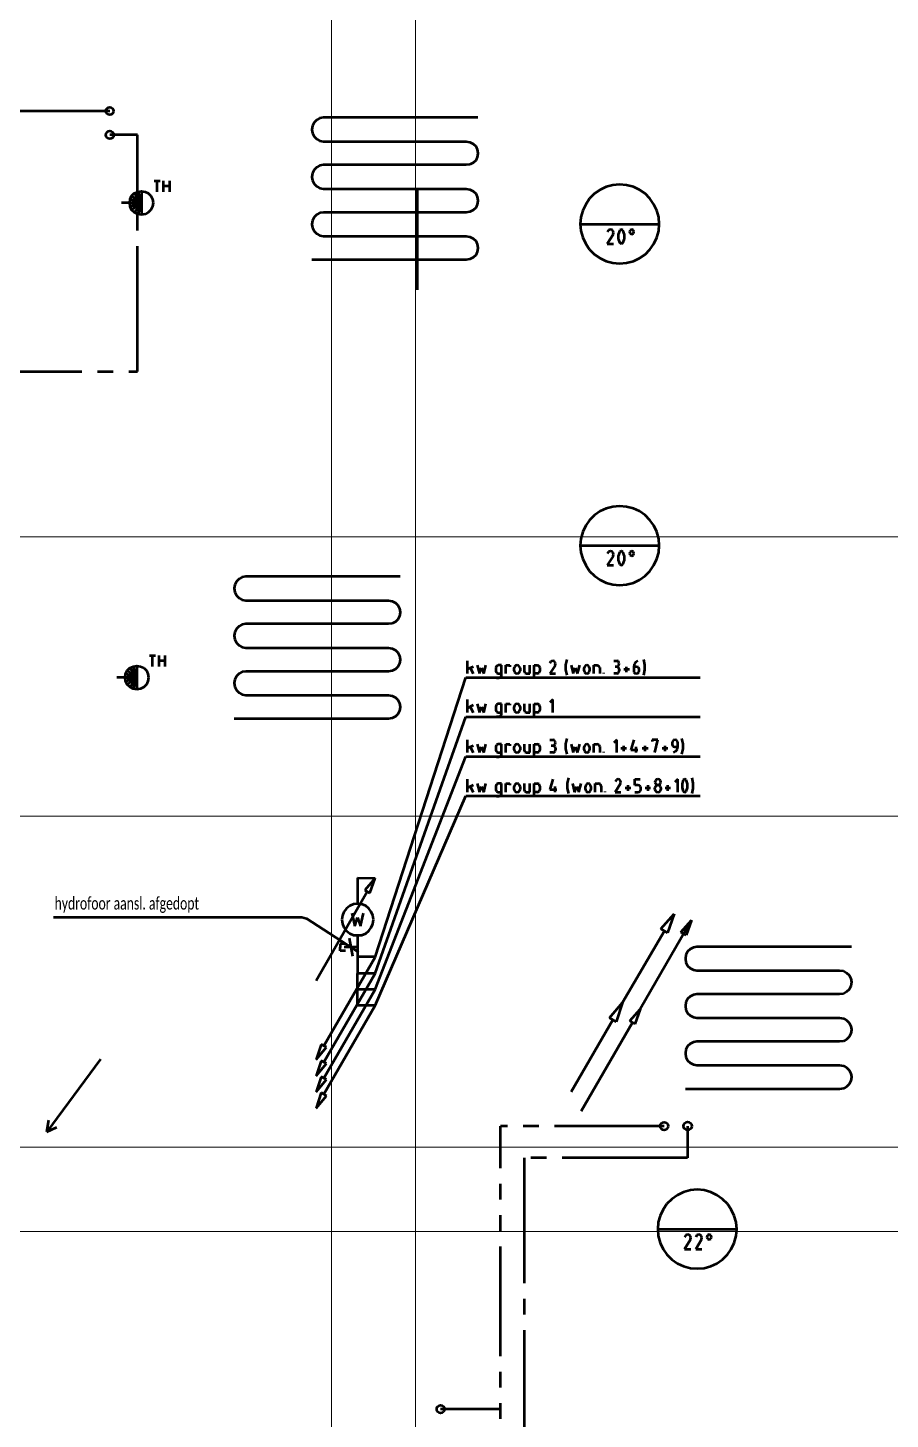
# Model space of a CAD drawing. Header units: metres. Extents: x -4.5 to 35.1, y -3.6 to 25.4.
# Drawn here: x 11.13 to 16.63, y 11.65 to 20.53 of the extents above; entities that cross this region are included whole.
import ezdxf

# ---------------------------------------------------------------- set-up
doc = ezdxf.new("R2010")
doc.units = ezdxf.units.M
doc.linetypes.add('GETRENNT2_S6', pattern=[1.2, 0.7, -0.1, 0.1, -0.1, 0.1, -0.1])
doc.linetypes.add('STRICHPUNKT2_S5', pattern=[1.1, 0.8, -0.1, 0.1, -0.1])
for name, color, linetype, lineweight in [('Algemeen', 7, 'Continuous', 25), ('New_A Stramien', 7, 'Continuous', 13), ('Standard', 7, 'Continuous', 25)]:
    doc.layers.add(name, color=color, linetype=linetype, lineweight=lineweight)
doc.styles.add('Calibri', font='Calibri')

msp = doc.modelspace()

# ---------------------------------------------------------------- linework, layer by layer
at = {"layer": 'New_A Stramien', "color": 252, "linetype": 'Continuous', "lineweight": 13}
for p, q in [((13.6, -1.8), (13.6, 23.46)), ((13.6, -1.8), (13.6, 23.46)), ((-2.89, 15.5), (25.9, 15.5)), ((-2.89, 15.5), (25.9, 15.5)), ((-2.8287, 12.85), (25.9613, 12.85)), ((-2.8287, 12.85), (25.9613, 12.85))]:
    msp.add_line(p, q, dxfattribs=at)
at = {"layer": 'Standard', "color": 252, "linetype": 'Continuous', "lineweight": 13}
for p, q in [((13.0633, -3.2638), (13.0633, 25.0491)), ((13.0633, -3.2638), (13.0633, 25.0491)), ((-4.1221, 17.284), (26.8317, 17.284)), ((-4.1221, 17.284), (26.8317, 17.284)), ((-4.1221, 17.284), (26.8317, 17.284)), ((-4.1221, 13.3895), (26.8317, 13.3895)), ((-4.1221, 13.3895), (26.8317, 13.3895))]:
    msp.add_line(p, q, dxfattribs=at)
at = {"layer": 'Standard', "color": 1, "linetype": 'GETRENNT2_S6', "lineweight": 50}
for p, q in [((11.6484, 20.0013), (10.3671, 20.0013)), ((15.187, 13.523), (14.1423, 13.523)), ((14.1423, 8.4547), (14.1423, 13.523)), ((14.1423, 11.7166), (13.76, 11.7166))]:
    msp.add_line(p, q, dxfattribs=at)
at = {"layer": 'Standard', "color": 52, "linetype": 'Continuous', "lineweight": 50}
for p, q in [((12.9423, 19.9076), (12.9381, 19.8846)), ((12.9527, 19.9284), (12.9423, 19.9076)), ((12.9693, 19.9451), (12.9527, 19.9284)), ((12.9902, 19.9555), (12.9693, 19.9451)), ((13.0131, 19.9596), (12.9902, 19.9555)), ((13.9986, 19.9596), (13.0131, 19.9596)), ((12.9381, 19.8846), (12.9381, 19.8825)), ((12.9381, 19.8825), (12.9423, 19.8596)), ((12.9423, 19.8596), (12.9527, 19.8388)), ((12.9527, 19.8388), (12.9693, 19.8221)), ((12.9693, 19.8221), (12.9902, 19.8117)), ((12.9902, 19.8117), (13.0131, 19.8075)), ((13.0131, 19.8075), (13.9236, 19.8075)), ((13.9236, 19.8075), (13.9465, 19.8034)), ((13.9465, 19.8034), (13.9673, 19.7929)), ((13.9673, 19.7929), (13.984, 19.7763)), ((13.984, 19.7763), (13.9944, 19.7554)), ((13.9944, 19.7554), (13.9986, 19.7325)), ((13.9986, 19.7304), (13.9944, 19.7075)), ((13.9986, 19.7325), (13.9986, 19.7304)), ((12.9527, 19.6263), (12.9423, 19.6055)), ((12.9693, 19.643), (12.9527, 19.6263)), ((12.9902, 19.6534), (12.9693, 19.643)), ((13.0131, 19.6575), (12.9902, 19.6534)), ((13.9236, 19.6575), (13.0131, 19.6575)), ((13.9465, 19.6596), (13.9236, 19.6575)), ((13.9673, 19.67), (13.9465, 19.6596)), ((13.984, 19.6867), (13.9673, 19.67)), ((13.9944, 19.7075), (13.984, 19.6867)), ((11.9318, 19.5554), (11.9693, 19.5554)), ((11.9505, 19.4867), (11.9505, 19.5554)), ((11.9922, 19.4867), (11.9922, 19.5554)), ((12.0297, 19.5554), (12.0297, 19.4867)), ((12.9423, 19.6055), (12.9381, 19.5825)), ((12.9381, 19.5825), (12.9381, 19.5805)), ((12.9381, 19.5805), (12.9423, 19.5575)), ((12.9423, 19.5575), (12.9527, 19.5367)), ((12.9527, 19.5367), (12.9693, 19.52)), ((11.7776, 19.4388), (11.788, 19.4596)), ((11.788, 19.4596), (11.8047, 19.4763)), ((11.8047, 19.4763), (11.8276, 19.4867)), ((11.8276, 19.4867), (11.8505, 19.4908)), ((11.8505, 19.4908), (11.8734, 19.4867)), ((11.8734, 19.4867), (11.8943, 19.4763)), ((11.8943, 19.4763), (11.9109, 19.4596)), ((11.9109, 19.4596), (11.9214, 19.4388)), ((11.9922, 19.5242), (12.0297, 19.5242)), ((12.9693, 19.52), (12.9902, 19.5096)), ((12.9902, 19.5096), (13.0131, 19.5054)), ((13.0131, 19.5054), (13.9236, 19.5054)), ((13.6131, 18.8595), (13.6131, 19.5013)), ((13.9236, 19.5054), (13.9465, 19.5013)), ((13.9465, 19.5013), (13.9673, 19.4908)), ((13.9673, 19.4908), (13.984, 19.4742)), ((13.984, 19.4742), (13.9944, 19.4533)), ((13.9944, 19.4533), (13.9986, 19.4304)), ((14.7424, 19.4742), (14.7111, 19.4429)), ((14.7778, 19.4992), (14.7424, 19.4742)), ((14.8174, 19.5179), (14.7778, 19.4992)), ((14.859, 19.5284), (14.8174, 19.5179)), ((14.9028, 19.5325), (14.859, 19.5284)), ((14.9466, 19.5284), (14.9028, 19.5325)), ((14.9903, 19.5179), (14.9466, 19.5284)), ((15.0299, 19.4992), (14.9903, 19.5179)), ((15.0653, 19.4742), (15.0299, 19.4992)), ((15.0966, 19.4429), (15.0653, 19.4742)), ((11.7755, 19.4158), (11.7234, 19.4158)), ((11.7755, 19.4158), (11.7776, 19.4388)), ((11.7776, 19.3929), (11.7755, 19.4158)), ((11.788, 19.37), (11.7776, 19.3929)), ((11.8068, 19.3533), (11.788, 19.37)), ((11.9109, 19.37), (11.8943, 19.3533)), ((11.9214, 19.3929), (11.9109, 19.37)), ((11.9214, 19.4388), (11.9255, 19.4158)), ((11.9255, 19.4158), (11.9214, 19.3929)), ((13.9673, 19.3679), (13.9465, 19.3575)), ((13.984, 19.3846), (13.9673, 19.3679)), ((13.9944, 19.4054), (13.984, 19.3846)), ((13.9986, 19.4283), (13.9944, 19.4054)), ((13.9986, 19.4304), (13.9986, 19.4283)), ((14.6674, 19.3658), (14.6549, 19.3242)), ((14.6861, 19.4054), (14.6674, 19.3658)), ((14.7111, 19.4429), (14.6861, 19.4054)), ((15.1216, 19.4054), (15.0966, 19.4429)), ((15.1403, 19.3658), (15.1216, 19.4054)), ((15.1528, 19.3242), (15.1403, 19.3658)), ((11.8276, 19.3429), (11.8068, 19.3533)), ((11.8505, 19.3388), (11.8276, 19.3429)), ((11.8734, 19.3429), (11.8505, 19.3388)), ((11.8943, 19.3533), (11.8734, 19.3429)), ((12.9423, 19.3033), (12.9381, 19.2804)), ((12.9381, 19.2804), (12.9381, 19.2783)), ((12.9381, 19.2783), (12.9423, 19.2554)), ((12.9527, 19.3242), (12.9423, 19.3033)), ((12.9693, 19.3408), (12.9527, 19.3242)), ((12.9902, 19.3513), (12.9693, 19.3408)), ((13.0131, 19.3533), (12.9902, 19.3513)), ((13.9236, 19.3533), (13.0131, 19.3533)), ((13.9465, 19.3575), (13.9236, 19.3533)), ((14.6549, 19.3242), (14.6507, 19.2804)), ((14.6507, 19.2804), (15.1549, 19.2804)), ((14.6507, 19.2804), (14.6549, 19.2367)), ((15.1549, 19.2804), (15.1528, 19.3242)), ((15.1528, 19.2367), (15.1549, 19.2804)), ((12.9423, 19.2554), (12.9527, 19.2346)), ((12.9527, 19.2346), (12.9693, 19.2179)), ((12.9693, 19.2179), (12.9902, 19.2075)), ((12.9902, 19.2075), (13.0131, 19.2033)), ((13.0131, 19.2033), (13.9236, 19.2033)), ((13.9236, 19.2033), (13.9465, 19.1992)), ((13.9465, 19.1992), (13.9673, 19.1887)), ((13.9673, 19.1887), (13.984, 19.1721)), ((14.6549, 19.2367), (14.6674, 19.195)), ((14.6674, 19.195), (14.6861, 19.1533)), ((14.832, 19.2408), (14.8236, 19.2304)), ((14.8611, 19.2138), (14.8236, 19.1533)), ((14.8445, 19.245), (14.832, 19.2408)), ((14.8549, 19.2429), (14.8445, 19.245)), ((14.8611, 19.2346), (14.8549, 19.2429)), ((14.8632, 19.2242), (14.8611, 19.2346)), ((14.8611, 19.2138), (14.8632, 19.2242)), ((14.9049, 19.2408), (14.8945, 19.2138)), ((14.8945, 19.2138), (14.8945, 19.1866)), ((14.8945, 19.1866), (14.9049, 19.1596)), ((14.9153, 19.245), (14.9049, 19.2408)), ((14.9236, 19.2408), (14.9153, 19.245)), ((14.934, 19.2138), (14.9236, 19.2408)), ((14.9236, 19.1596), (14.934, 19.1866)), ((14.934, 19.1866), (14.934, 19.2138)), ((14.9695, 19.2408), (14.9653, 19.2304)), ((14.9653, 19.2304), (14.9695, 19.22)), ((14.9799, 19.245), (14.9695, 19.2408)), ((14.9695, 19.22), (14.9799, 19.2158)), ((14.9903, 19.2408), (14.9799, 19.245)), ((14.9799, 19.2158), (14.9903, 19.22)), ((14.9945, 19.2304), (14.9903, 19.2408)), ((14.9903, 19.22), (14.9945, 19.2304)), ((15.1216, 19.1533), (15.1403, 19.195)), ((15.1403, 19.195), (15.1528, 19.2367)), ((13.984, 19.1721), (13.9944, 19.1512)), ((13.9944, 19.1033), (13.984, 19.0825)), ((13.9944, 19.1512), (13.9986, 19.1283)), ((13.9986, 19.1262), (13.9944, 19.1033)), ((13.9986, 19.1283), (13.9986, 19.1262)), ((14.6861, 19.1533), (14.7111, 19.1179)), ((14.7111, 19.1179), (14.7424, 19.0866)), ((14.8236, 19.1533), (14.8632, 19.1533)), ((14.9049, 19.1596), (14.9153, 19.1533)), ((14.9153, 19.1533), (14.9236, 19.1596)), ((15.0653, 19.0866), (15.0966, 19.1179)), ((15.0966, 19.1179), (15.1216, 19.1533)), ((13.9236, 19.0512), (12.9381, 19.0512)), ((13.9465, 19.0554), (13.9236, 19.0512)), ((13.9673, 19.0658), (13.9465, 19.0554)), ((13.984, 19.0825), (13.9673, 19.0658)), ((14.7424, 19.0866), (14.7778, 19.0617)), ((14.7778, 19.0617), (14.8174, 19.0429)), ((14.8174, 19.0429), (14.859, 19.0325)), ((14.859, 19.0325), (14.9028, 19.0283)), ((14.9028, 19.0283), (14.9466, 19.0325)), ((14.9466, 19.0325), (14.9903, 19.0429)), ((14.9903, 19.0429), (15.0299, 19.0617)), ((15.0299, 19.0617), (15.0653, 19.0866)), ((14.7424, 17.422), (14.7111, 17.3907)), ((14.7778, 17.447), (14.7424, 17.422)), ((14.8174, 17.4657), (14.7778, 17.447)), ((14.859, 17.4761), (14.8174, 17.4657)), ((14.9028, 17.4803), (14.859, 17.4761)), ((14.9466, 17.4761), (14.9028, 17.4803)), ((14.9903, 17.4657), (14.9466, 17.4761)), ((15.0299, 17.447), (14.9903, 17.4657)), ((15.0653, 17.422), (15.0299, 17.447)), ((15.0966, 17.3907), (15.0653, 17.422)), ((14.6861, 17.3553), (14.6674, 17.3157)), ((14.7111, 17.3907), (14.6861, 17.3553)), ((15.1216, 17.3553), (15.0966, 17.3907)), ((15.1403, 17.3157), (15.1216, 17.3553)), ((14.6549, 17.272), (14.6507, 17.2282)), ((14.6507, 17.2282), (15.1549, 17.2282)), ((14.6507, 17.2282), (14.6549, 17.1844)), ((14.6674, 17.3157), (14.6549, 17.272)), ((15.1528, 17.272), (15.1403, 17.3157)), ((15.1549, 17.2282), (15.1528, 17.272)), ((15.1528, 17.1844), (15.1549, 17.2282)), ((14.6549, 17.1844), (14.6674, 17.1428)), ((14.6674, 17.1428), (14.6861, 17.1032)), ((14.832, 17.1886), (14.8236, 17.1782)), ((14.8611, 17.1615), (14.8236, 17.1032)), ((14.8445, 17.1928), (14.832, 17.1886)), ((14.8549, 17.1907), (14.8445, 17.1928)), ((14.8611, 17.1824), (14.8549, 17.1907)), ((14.8632, 17.1719), (14.8611, 17.1824)), ((14.8611, 17.1615), (14.8632, 17.1719)), ((14.9049, 17.1886), (14.8945, 17.1615)), ((14.8945, 17.1615), (14.8945, 17.1344)), ((14.9153, 17.1928), (14.9049, 17.1886)), ((14.9236, 17.1886), (14.9153, 17.1928)), ((14.934, 17.1615), (14.9236, 17.1886)), ((14.934, 17.1344), (14.934, 17.1615)), ((14.9695, 17.1886), (14.9653, 17.1782)), ((14.9653, 17.1782), (14.9695, 17.1678)), ((14.9799, 17.1928), (14.9695, 17.1886)), ((14.9695, 17.1678), (14.9799, 17.1636)), ((14.9903, 17.1886), (14.9799, 17.1928)), ((14.9799, 17.1636), (14.9903, 17.1678)), ((14.9945, 17.1782), (14.9903, 17.1886)), ((14.9903, 17.1678), (14.9945, 17.1782)), ((15.1216, 17.1032), (15.1403, 17.1428)), ((15.1403, 17.1428), (15.1528, 17.1844)), ((14.6861, 17.1032), (14.7111, 17.0657)), ((14.7111, 17.0657), (14.7424, 17.0344)), ((14.8236, 17.1032), (14.8632, 17.1032)), ((14.8945, 17.1344), (14.9049, 17.1073)), ((14.9049, 17.1073), (14.9153, 17.1032)), ((14.9153, 17.1032), (14.9236, 17.1073)), ((14.9236, 17.1073), (14.934, 17.1344)), ((15.0653, 17.0344), (15.0966, 17.0657)), ((15.0966, 17.0657), (15.1216, 17.1032)), ((12.4464, 16.9782), (12.4422, 16.9553)), ((12.4568, 16.999), (12.4464, 16.9782)), ((12.4735, 17.0157), (12.4568, 16.999)), ((12.4943, 17.0261), (12.4735, 17.0157)), ((12.5172, 17.0303), (12.4943, 17.0261)), ((13.5027, 17.0303), (12.5172, 17.0303)), ((14.7424, 17.0344), (14.7778, 17.0094)), ((14.7778, 17.0094), (14.8174, 16.9907)), ((14.8174, 16.9907), (14.859, 16.9803)), ((14.859, 16.9803), (14.9028, 16.9761)), ((14.9028, 16.9761), (14.9466, 16.9803)), ((14.9466, 16.9803), (14.9903, 16.9907)), ((14.9903, 16.9907), (15.0299, 17.0094)), ((15.0299, 17.0094), (15.0653, 17.0344)), ((12.4422, 16.9553), (12.4422, 16.9532)), ((12.4422, 16.9532), (12.4464, 16.9303)), ((12.4464, 16.9303), (12.4568, 16.9094)), ((12.4568, 16.9094), (12.4735, 16.8928)), ((12.4735, 16.8928), (12.4943, 16.8823)), ((12.4943, 16.8823), (12.5172, 16.8782)), ((12.5172, 16.8782), (13.4277, 16.8782)), ((13.4277, 16.8782), (13.4506, 16.874)), ((13.4506, 16.874), (13.4715, 16.8636)), ((13.4715, 16.8636), (13.4881, 16.8469)), ((13.4881, 16.8469), (13.4985, 16.8261)), ((13.4985, 16.8261), (13.5027, 16.8032)), ((13.5027, 16.8011), (13.4985, 16.7782)), ((13.5027, 16.8032), (13.5027, 16.8011)), ((12.4568, 16.6969), (12.4464, 16.6761)), ((12.4735, 16.7136), (12.4568, 16.6969)), ((12.4943, 16.724), (12.4735, 16.7136)), ((12.5172, 16.7282), (12.4943, 16.724)), ((13.4277, 16.7282), (12.5172, 16.7282)), ((13.4506, 16.7302), (13.4277, 16.7282)), ((13.4715, 16.7407), (13.4506, 16.7302)), ((13.4881, 16.7573), (13.4715, 16.7407)), ((13.4985, 16.7782), (13.4881, 16.7573)), ((12.4464, 16.6761), (12.4422, 16.6532)), ((12.4422, 16.6532), (12.4422, 16.6511)), ((12.4422, 16.6511), (12.4464, 16.6282)), ((12.4464, 16.6282), (12.4568, 16.6073)), ((12.4568, 16.6073), (12.4735, 16.5907)), ((11.9026, 16.526), (11.9401, 16.526)), ((11.9214, 16.4573), (11.9214, 16.526)), ((11.963, 16.4573), (11.963, 16.526)), ((12.0005, 16.526), (12.0005, 16.4573)), ((12.4735, 16.5907), (12.4943, 16.5802)), ((12.4943, 16.5802), (12.5172, 16.5761)), ((12.5172, 16.5761), (13.4277, 16.5761)), ((13.4277, 16.5761), (13.4506, 16.5719)), ((13.4506, 16.5719), (13.4715, 16.5615)), ((13.4715, 16.5615), (13.4881, 16.5448)), ((13.4881, 16.5448), (13.4985, 16.524)), ((13.4985, 16.524), (13.5027, 16.5011)), ((11.7484, 16.4094), (11.7588, 16.4302)), ((11.7588, 16.4302), (11.7755, 16.4469)), ((11.7755, 16.4469), (11.7985, 16.4573)), ((11.7985, 16.4573), (11.8214, 16.4615)), ((11.8214, 16.4615), (11.8443, 16.4573)), ((11.8443, 16.4573), (11.8651, 16.4469)), ((11.8651, 16.4469), (11.8818, 16.4302)), ((11.8818, 16.4302), (11.8922, 16.4094)), ((11.963, 16.4948), (12.0005, 16.4948)), ((13.4715, 16.4385), (13.4506, 16.4281)), ((13.4881, 16.4552), (13.4715, 16.4385)), ((13.4985, 16.476), (13.4881, 16.4552)), ((13.5027, 16.499), (13.4985, 16.476)), ((13.5027, 16.5011), (13.5027, 16.499)), ((11.7464, 16.3865), (11.6943, 16.3865)), ((11.7464, 16.3865), (11.7484, 16.4094)), ((11.7484, 16.3636), (11.7464, 16.3865)), ((11.7588, 16.3406), (11.7484, 16.3636)), ((11.7776, 16.324), (11.7588, 16.3406)), ((11.8818, 16.3406), (11.8651, 16.324)), ((11.8922, 16.3636), (11.8818, 16.3406)), ((11.8922, 16.4094), (11.8964, 16.3865)), ((11.8964, 16.3865), (11.8922, 16.3636)), ((12.4464, 16.374), (12.4422, 16.3511)), ((12.4422, 16.3511), (12.4422, 16.349)), ((12.4422, 16.349), (12.4464, 16.3261)), ((12.4568, 16.3948), (12.4464, 16.374)), ((12.4735, 16.4115), (12.4568, 16.3948)), ((12.4943, 16.4219), (12.4735, 16.4115)), ((12.5172, 16.424), (12.4943, 16.4219)), ((13.4277, 16.424), (12.5172, 16.424)), ((13.4506, 16.4281), (13.4277, 16.424)), ((11.7985, 16.3136), (11.7776, 16.324)), ((11.8214, 16.3094), (11.7985, 16.3136)), ((11.8443, 16.3136), (11.8214, 16.3094)), ((11.8651, 16.324), (11.8443, 16.3136)), ((12.4464, 16.3261), (12.4568, 16.3052)), ((12.4568, 16.3052), (12.4735, 16.2886)), ((12.4735, 16.2886), (12.4943, 16.2781)), ((12.4943, 16.2781), (12.5172, 16.274)), ((12.5172, 16.274), (13.4277, 16.274)), ((13.4277, 16.274), (13.4506, 16.2698)), ((13.4506, 16.2698), (13.4715, 16.2594)), ((13.4715, 16.2594), (13.4881, 16.2427)), ((13.4881, 16.2427), (13.4985, 16.2219)), ((13.4985, 16.174), (13.4881, 16.1531)), ((13.4985, 16.2219), (13.5027, 16.199)), ((13.5027, 16.1969), (13.4985, 16.174)), ((13.5027, 16.199), (13.5027, 16.1969)), ((13.4277, 16.1219), (12.4422, 16.1219)), ((13.4506, 16.126), (13.4277, 16.1219)), ((13.4715, 16.1364), (13.4506, 16.126)), ((13.4881, 16.1531), (13.4715, 16.1364)), ((15.3528, 14.653), (15.3362, 14.6364)), ((15.3737, 14.6634), (15.3528, 14.653)), ((15.3966, 14.6676), (15.3737, 14.6634)), ((16.3821, 14.6676), (15.3966, 14.6676)), ((15.3258, 14.6155), (15.3237, 14.5926)), ((15.3237, 14.5926), (15.3237, 14.5905)), ((15.3237, 14.5905), (15.3258, 14.5676)), ((15.3362, 14.6364), (15.3258, 14.6155)), ((15.3258, 14.5676), (15.3362, 14.5468)), ((15.3362, 14.5468), (15.3528, 14.5301)), ((15.3528, 14.5301), (15.3737, 14.5197)), ((15.3737, 14.5197), (15.3966, 14.5155)), ((15.3966, 14.5155), (16.3071, 14.5155)), ((16.3071, 14.5155), (16.3321, 14.5134)), ((16.3321, 14.5134), (16.3508, 14.5009)), ((16.3508, 14.5009), (16.3675, 14.4863)), ((16.3675, 14.4863), (16.3779, 14.4655)), ((16.3675, 14.3947), (16.3508, 14.3801)), ((16.3779, 14.4155), (16.3675, 14.3947)), ((16.3779, 14.4655), (16.3821, 14.4405)), ((16.3821, 14.4405), (16.3779, 14.4155)), ((15.3258, 14.3134), (15.3237, 14.2905)), ((15.3362, 14.3343), (15.3258, 14.3134)), ((15.3528, 14.3509), (15.3362, 14.3343)), ((15.3737, 14.3613), (15.3528, 14.3509)), ((15.3966, 14.3655), (15.3737, 14.3613)), ((16.3071, 14.3655), (15.3966, 14.3655)), ((16.3321, 14.3676), (16.3071, 14.3655)), ((16.3508, 14.3801), (16.3321, 14.3676)), ((15.3237, 14.2905), (15.3237, 14.2884)), ((15.3237, 14.2884), (15.3258, 14.2655)), ((15.3258, 14.2655), (15.3362, 14.2447)), ((15.3362, 14.2447), (15.3528, 14.228)), ((15.3528, 14.228), (15.3737, 14.2176)), ((15.3737, 14.2176), (15.3966, 14.2134)), ((15.3966, 14.2134), (16.3071, 14.2134)), ((16.3071, 14.2134), (16.3321, 14.2092)), ((16.3321, 14.2092), (16.3508, 14.1988)), ((16.3508, 14.1988), (16.3675, 14.1821)), ((16.3675, 14.1821), (16.3779, 14.1613)), ((16.3779, 14.1613), (16.3821, 14.1384)), ((16.3821, 14.1363), (16.3779, 14.1134)), ((16.3821, 14.1384), (16.3821, 14.1363)), ((15.3362, 14.0321), (15.3258, 14.0113)), ((15.3528, 14.0488), (15.3362, 14.0321)), ((15.3737, 14.0592), (15.3528, 14.0488)), ((15.3966, 14.0634), (15.3737, 14.0592)), ((16.3071, 14.0634), (15.3966, 14.0634)), ((16.3321, 14.0655), (16.3071, 14.0634)), ((16.3508, 14.0759), (16.3321, 14.0655)), ((16.3675, 14.0926), (16.3508, 14.0759)), ((16.3779, 14.1134), (16.3675, 14.0926)), ((15.3258, 14.0113), (15.3237, 13.9884)), ((15.3237, 13.9884), (15.3237, 13.9863)), ((15.3237, 13.9863), (15.3258, 13.9634)), ((15.3258, 13.9634), (15.3362, 13.9426)), ((15.3362, 13.9426), (15.3528, 13.9259)), ((15.3528, 13.9259), (15.3737, 13.9155)), ((15.3737, 13.9155), (15.3966, 13.9113)), ((15.3966, 13.9113), (16.3071, 13.9113)), ((16.3071, 13.9113), (16.3321, 13.9072)), ((16.3321, 13.9072), (16.3508, 13.8967)), ((16.3508, 13.8967), (16.3675, 13.88)), ((16.3675, 13.88), (16.3779, 13.8592)), ((16.3779, 13.8592), (16.3821, 13.8363)), ((16.3508, 13.7738), (16.3321, 13.7634)), ((16.3675, 13.7904), (16.3508, 13.7738)), ((16.3779, 13.8113), (16.3675, 13.7904)), ((16.3821, 13.8342), (16.3779, 13.8113)), ((16.3821, 13.8363), (16.3821, 13.8342)), ((16.3071, 13.7592), (15.3237, 13.7592)), ((16.3321, 13.7634), (16.3071, 13.7592)), ((15.2362, 13.0571), (15.2049, 13.0258)), ((15.2716, 13.0821), (15.2362, 13.0571)), ((15.3112, 13.1008), (15.2716, 13.0821)), ((15.3549, 13.1133), (15.3112, 13.1008)), ((15.3987, 13.1175), (15.3549, 13.1133)), ((15.4424, 13.1133), (15.3987, 13.1175)), ((15.4841, 13.1008), (15.4424, 13.1133)), ((15.5237, 13.0821), (15.4841, 13.1008)), ((15.5591, 13.0571), (15.5237, 13.0821)), ((15.5904, 13.0258), (15.5591, 13.0571)), ((15.1799, 12.9904), (15.1612, 12.9508)), ((15.2049, 13.0258), (15.1799, 12.9904)), ((15.6154, 12.9904), (15.5904, 13.0258)), ((15.6341, 12.9508), (15.6154, 12.9904)), ((15.1487, 12.9092), (15.1466, 12.8654)), ((15.1612, 12.9508), (15.1487, 12.9092)), ((15.6466, 12.9092), (15.6341, 12.9508)), ((15.6508, 12.8654), (15.6466, 12.9092)), ((15.1466, 12.8654), (15.6508, 12.8654)), ((15.1466, 12.8654), (15.1487, 12.8216)), ((15.1487, 12.8216), (15.1612, 12.7779)), ((15.3258, 12.8258), (15.3174, 12.8133)), ((15.3549, 12.7987), (15.3174, 12.7383)), ((15.3383, 12.83), (15.3258, 12.8258)), ((15.3487, 12.8258), (15.3383, 12.83)), ((15.3549, 12.8195), (15.3487, 12.8258)), ((15.357, 12.8091), (15.3549, 12.8195)), ((15.3549, 12.7987), (15.357, 12.8091)), ((15.3966, 12.8258), (15.3883, 12.8133)), ((15.4258, 12.7987), (15.3883, 12.7383)), ((15.4091, 12.83), (15.3966, 12.8258)), ((15.4195, 12.8258), (15.4091, 12.83)), ((15.4258, 12.8195), (15.4195, 12.8258)), ((15.4278, 12.8091), (15.4258, 12.8195)), ((15.4258, 12.7987), (15.4278, 12.8091)), ((15.4633, 12.8258), (15.4591, 12.8133)), ((15.4591, 12.8133), (15.4633, 12.8029)), ((15.4737, 12.83), (15.4633, 12.8258)), ((15.4633, 12.8029), (15.4737, 12.7987)), ((15.4841, 12.8258), (15.4737, 12.83)), ((15.4737, 12.7987), (15.4841, 12.8029)), ((15.4883, 12.8133), (15.4841, 12.8258)), ((15.4841, 12.8029), (15.4883, 12.8133)), ((15.6341, 12.7779), (15.6466, 12.8216)), ((15.6466, 12.8216), (15.6508, 12.8654)), ((15.1612, 12.7779), (15.1799, 12.7383)), ((15.1799, 12.7383), (15.2049, 12.7029)), ((15.2049, 12.7029), (15.2362, 12.6716)), ((15.3174, 12.7383), (15.357, 12.7383)), ((15.3883, 12.7383), (15.4278, 12.7383)), ((15.5591, 12.6716), (15.5904, 12.7029)), ((15.5904, 12.7029), (15.6154, 12.7383)), ((15.6154, 12.7383), (15.6341, 12.7779)), ((15.2362, 12.6716), (15.2716, 12.6466)), ((15.2716, 12.6466), (15.3112, 12.6279)), ((15.3112, 12.6279), (15.3549, 12.6154)), ((15.3549, 12.6154), (15.3987, 12.6133)), ((15.3987, 12.6133), (15.4424, 12.6154)), ((15.4424, 12.6154), (15.4841, 12.6279)), ((15.4841, 12.6279), (15.5237, 12.6466)), ((15.5237, 12.6466), (15.5591, 12.6716))]:
    msp.add_line(p, q, dxfattribs=at)
at = {"layer": 'Standard', "color": 5, "linetype": 'STRICHPUNKT2_S5', "lineweight": 50}
for p, q in [((11.8255, 19.8492), (11.6484, 19.8492)), ((11.8255, 18.3387), (11.8255, 19.8492)), ((10.6692, 18.3387), (11.8255, 18.3387)), ((15.337, 13.523), (15.337, 13.32)), ((15.337, 13.32), (14.2924, 13.32)), ((14.2924, 13.32), (14.2924, 10.259))]:
    msp.add_line(p, q, dxfattribs=at)
at = {"layer": 'Standard', "color": 5, "linetype": 'Continuous', "lineweight": 50}
for p, q in [((13.9319, 16.4115), (13.9319, 16.4927)), ((13.9673, 16.4552), (13.9319, 16.4385)), ((13.9486, 16.4469), (13.9673, 16.4115)), ((13.9944, 16.4656), (14.009, 16.4115)), ((14.009, 16.4115), (14.0215, 16.4469)), ((14.0215, 16.4469), (14.0361, 16.4115)), ((14.0361, 16.4115), (14.0486, 16.4656)), ((14.1173, 16.4594), (14.1132, 16.449)), ((14.1132, 16.449), (14.1132, 16.4261)), ((14.1277, 16.4656), (14.1173, 16.4594)), ((14.1486, 16.4656), (14.1277, 16.4656)), ((14.1486, 16.399), (14.1486, 16.4656)), ((14.1757, 16.4115), (14.1757, 16.4656)), ((14.1757, 16.4656), (14.2028, 16.4656)), ((14.2028, 16.4656), (14.2028, 16.4552)), ((14.2319, 16.4552), (14.2298, 16.4469)), ((14.2298, 16.4281), (14.2298, 16.4469)), ((14.2402, 16.4635), (14.2319, 16.4552)), ((14.2486, 16.4656), (14.2402, 16.4635)), ((14.2569, 16.4635), (14.2486, 16.4656)), ((14.2632, 16.4552), (14.2569, 16.4635)), ((14.2674, 16.4469), (14.2632, 16.4552)), ((14.2674, 16.4469), (14.2674, 16.4281)), ((14.2944, 16.4656), (14.2944, 16.4261)), ((14.3299, 16.4115), (14.3299, 16.4656)), ((14.3569, 16.3844), (14.3569, 16.4656)), ((14.3569, 16.4656), (14.3778, 16.4656)), ((14.3882, 16.4594), (14.3778, 16.4656)), ((14.3944, 16.449), (14.3882, 16.4594)), ((14.3944, 16.449), (14.3944, 16.4261)), ((14.4632, 16.4886), (14.4569, 16.4781)), ((14.4903, 16.4635), (14.4569, 16.4115)), ((14.4757, 16.4927), (14.4632, 16.4886)), ((14.484, 16.4906), (14.4757, 16.4927)), ((14.4903, 16.4823), (14.484, 16.4906)), ((14.4944, 16.474), (14.4903, 16.4823)), ((14.4903, 16.4635), (14.4944, 16.474)), ((14.5653, 16.5011), (14.5569, 16.4677)), ((14.5569, 16.4677), (14.5569, 16.4344)), ((14.5569, 16.4344), (14.5653, 16.4011)), ((14.5924, 16.4656), (14.607, 16.4115)), ((14.607, 16.4115), (14.6194, 16.4469)), ((14.6194, 16.4469), (14.6341, 16.4115)), ((14.6341, 16.4115), (14.6486, 16.4656)), ((14.6778, 16.4552), (14.6757, 16.4469)), ((14.6757, 16.4281), (14.6757, 16.4469)), ((14.6841, 16.4635), (14.6778, 16.4552)), ((14.6924, 16.4656), (14.6841, 16.4635)), ((14.7028, 16.4635), (14.6924, 16.4656)), ((14.7091, 16.4552), (14.7028, 16.4635)), ((14.7111, 16.4469), (14.7091, 16.4552)), ((14.7111, 16.4469), (14.7111, 16.4281)), ((14.7382, 16.4115), (14.7382, 16.4656)), ((14.7382, 16.4656), (14.759, 16.4656)), ((14.7695, 16.4594), (14.759, 16.4656)), ((14.7757, 16.449), (14.7695, 16.4594)), ((14.7757, 16.449), (14.7757, 16.4115)), ((14.8653, 16.4927), (14.8841, 16.4927)), ((14.8841, 16.4552), (14.8736, 16.4552)), ((14.8924, 16.4906), (14.8841, 16.4927)), ((14.8841, 16.4552), (14.8924, 16.4594)), ((14.8924, 16.4531), (14.8841, 16.4552)), ((14.8986, 16.4823), (14.8924, 16.4906)), ((14.8924, 16.4594), (14.8986, 16.4656)), ((14.8986, 16.4469), (14.8924, 16.4531)), ((14.9007, 16.474), (14.8986, 16.4823)), ((14.8986, 16.4656), (14.9007, 16.474)), ((14.9007, 16.4385), (14.8986, 16.4469)), ((14.9007, 16.4385), (14.9007, 16.4281)), ((14.9299, 16.4385), (14.9653, 16.4385)), ((14.9466, 16.4198), (14.9466, 16.4552)), ((14.9966, 16.4719), (14.9924, 16.4552)), ((14.9924, 16.4552), (14.9924, 16.4281)), ((15.0112, 16.4552), (14.9924, 16.4552)), ((15.007, 16.4844), (14.9966, 16.4719)), ((15.0195, 16.4927), (15.007, 16.4844)), ((15.0237, 16.4511), (15.0112, 16.4552)), ((15.0278, 16.4385), (15.0237, 16.4511)), ((15.0278, 16.4281), (15.0278, 16.4385)), ((15.0632, 16.4677), (15.057, 16.5011)), ((15.057, 16.4011), (15.0632, 16.4344)), ((15.0632, 16.4344), (15.0632, 16.4677)), ((13.3423, 14.6009), (13.9215, 16.3865)), ((13.9215, 16.3865), (15.4174, 16.3865)), ((14.1132, 16.4261), (14.1173, 16.4156)), ((14.1173, 16.4156), (14.1277, 16.4115)), ((14.1173, 16.3844), (14.1319, 16.3844)), ((14.1277, 16.4115), (14.1486, 16.4115)), ((14.1319, 16.3844), (14.1444, 16.3886)), ((14.1444, 16.3886), (14.1486, 16.399)), ((14.2298, 16.4281), (14.2319, 16.4198)), ((14.2319, 16.4198), (14.2402, 16.4136)), ((14.2402, 16.4136), (14.2486, 16.4115)), ((14.2486, 16.4115), (14.2569, 16.4136)), ((14.2569, 16.4136), (14.2632, 16.4198)), ((14.2632, 16.4198), (14.2674, 16.4281)), ((14.2944, 16.4261), (14.2986, 16.4156)), ((14.2986, 16.4156), (14.309, 16.4115)), ((14.309, 16.4115), (14.3299, 16.4115)), ((14.3778, 16.4115), (14.3569, 16.4115)), ((14.3778, 16.4115), (14.3882, 16.4156)), ((14.3882, 16.4156), (14.3944, 16.4261)), ((14.4569, 16.4115), (14.4944, 16.4115)), ((14.6757, 16.4281), (14.6778, 16.4198)), ((14.6778, 16.4198), (14.6841, 16.4136)), ((14.6841, 16.4136), (14.6924, 16.4115)), ((14.6924, 16.4115), (14.7028, 16.4136)), ((14.7028, 16.4136), (14.7091, 16.4198)), ((14.7091, 16.4198), (14.7111, 16.4281)), ((14.8028, 16.4115), (14.8028, 16.4156)), ((14.8841, 16.4115), (14.8653, 16.4115)), ((14.8841, 16.4115), (14.8924, 16.4136)), ((14.8924, 16.4136), (14.8986, 16.4198)), ((14.8986, 16.4198), (14.9007, 16.4281)), ((14.9924, 16.4281), (14.9945, 16.4198)), ((14.9945, 16.4198), (15.0007, 16.4136)), ((15.0007, 16.4136), (15.0112, 16.4115)), ((15.0112, 16.4115), (15.0195, 16.4136)), ((15.0195, 16.4136), (15.0257, 16.4198)), ((15.0257, 16.4198), (15.0278, 16.4281)), ((13.9319, 16.1635), (13.9319, 16.2448)), ((13.9673, 16.2094), (13.9319, 16.1906)), ((13.9486, 16.199), (13.9673, 16.1635)), ((13.9944, 16.2177), (14.009, 16.1635)), ((14.009, 16.1635), (14.0215, 16.199)), ((14.0215, 16.199), (14.0361, 16.1635)), ((14.0361, 16.1635), (14.0486, 16.2177)), ((14.1173, 16.2135), (14.1132, 16.201)), ((14.1132, 16.201), (14.1132, 16.1781)), ((14.1132, 16.1781), (14.1173, 16.1677)), ((14.1277, 16.2177), (14.1173, 16.2135)), ((14.1173, 16.1677), (14.1277, 16.1635)), ((14.1486, 16.2177), (14.1277, 16.2177)), ((14.1277, 16.1635), (14.1486, 16.1635)), ((14.1486, 16.151), (14.1486, 16.2177)), ((14.1757, 16.1635), (14.1757, 16.2177)), ((14.1757, 16.2177), (14.2028, 16.2177)), ((14.2028, 16.2177), (14.2028, 16.2094)), ((14.2319, 16.2094), (14.2298, 16.199)), ((14.2298, 16.1823), (14.2298, 16.199)), ((14.2298, 16.1823), (14.2319, 16.1719)), ((14.2402, 16.2156), (14.2319, 16.2094)), ((14.2319, 16.1719), (14.2402, 16.1656)), ((14.2486, 16.2177), (14.2402, 16.2156)), ((14.2402, 16.1656), (14.2486, 16.1635)), ((14.2569, 16.2156), (14.2486, 16.2177)), ((14.2486, 16.1635), (14.2569, 16.1656)), ((14.2632, 16.2094), (14.2569, 16.2156)), ((14.2569, 16.1656), (14.2632, 16.1719)), ((14.2674, 16.199), (14.2632, 16.2094)), ((14.2632, 16.1719), (14.2674, 16.1823)), ((14.2674, 16.199), (14.2674, 16.1823)), ((14.2944, 16.2177), (14.2944, 16.1781)), ((14.2944, 16.1781), (14.2986, 16.1677)), ((14.2986, 16.1677), (14.309, 16.1635)), ((14.309, 16.1635), (14.3299, 16.1635)), ((14.3299, 16.1635), (14.3299, 16.2177)), ((14.3569, 16.1364), (14.3569, 16.2177)), ((14.3569, 16.2177), (14.3778, 16.2177)), ((14.3778, 16.1635), (14.3569, 16.1635)), ((14.3882, 16.2135), (14.3778, 16.2177)), ((14.3778, 16.1635), (14.3882, 16.1677)), ((14.3944, 16.201), (14.3882, 16.2135)), ((14.3882, 16.1677), (14.3944, 16.1781)), ((14.3944, 16.201), (14.3944, 16.1781)), ((14.4757, 16.2448), (14.4569, 16.226)), ((14.4757, 16.1635), (14.4757, 16.2448)), ((13.3423, 14.4967), (13.9215, 16.1344)), ((13.9215, 16.1344), (15.4174, 16.1344)), ((14.1173, 16.1364), (14.1319, 16.1364)), ((14.1319, 16.1364), (14.1444, 16.1406)), ((14.1444, 16.1406), (14.1486, 16.151)), ((13.9319, 15.9073), (13.9319, 15.9885)), ((14.4569, 15.9885), (14.4757, 15.9885)), ((14.484, 15.9864), (14.4757, 15.9885)), ((14.4903, 15.9781), (14.484, 15.9864)), ((14.5653, 15.9969), (14.5569, 15.9635)), ((14.8841, 15.9885), (14.8653, 15.9698)), ((14.8841, 15.9073), (14.8841, 15.9885)), ((14.9924, 15.9885), (14.9737, 15.924)), ((15.1466, 15.9885), (15.1112, 15.9885)), ((15.1112, 15.9885), (15.1112, 15.9781)), ((15.1278, 15.9073), (15.1466, 15.9885)), ((15.2466, 15.9864), (15.2403, 15.9781)), ((15.2549, 15.9885), (15.2466, 15.9864)), ((15.2653, 15.9864), (15.2549, 15.9885)), ((15.2716, 15.9781), (15.2653, 15.9864)), ((15.3091, 15.9635), (15.3008, 15.9969)), ((13.9673, 15.951), (13.9319, 15.9344)), ((13.9486, 15.9427), (13.9673, 15.9073)), ((13.9944, 15.9615), (14.009, 15.9073)), ((14.009, 15.9073), (14.0215, 15.9427)), ((14.0215, 15.9427), (14.0361, 15.9073)), ((14.0361, 15.9073), (14.0486, 15.9615)), ((14.1173, 15.9573), (14.1132, 15.9448)), ((14.1132, 15.9448), (14.1132, 15.9219)), ((14.1132, 15.9219), (14.1173, 15.9114)), ((14.1277, 15.9615), (14.1173, 15.9573)), ((14.1173, 15.9114), (14.1277, 15.9073)), ((14.1486, 15.9615), (14.1277, 15.9615)), ((14.1277, 15.9073), (14.1486, 15.9073)), ((14.1486, 15.8948), (14.1486, 15.9615)), ((14.1757, 15.9073), (14.1757, 15.9615)), ((14.1757, 15.9615), (14.2028, 15.9615)), ((14.2028, 15.9615), (14.2028, 15.951)), ((14.2319, 15.951), (14.2298, 15.9427)), ((14.2298, 15.924), (14.2298, 15.9427)), ((14.2298, 15.924), (14.2319, 15.9156)), ((14.2402, 15.9594), (14.2319, 15.951)), ((14.2319, 15.9156), (14.2402, 15.9093)), ((14.2486, 15.9615), (14.2402, 15.9594)), ((14.2402, 15.9093), (14.2486, 15.9073)), ((14.2569, 15.9594), (14.2486, 15.9615)), ((14.2486, 15.9073), (14.2569, 15.9093)), ((14.2632, 15.951), (14.2569, 15.9594)), ((14.2569, 15.9093), (14.2632, 15.9156)), ((14.2674, 15.9427), (14.2632, 15.951)), ((14.2632, 15.9156), (14.2674, 15.924)), ((14.2674, 15.9427), (14.2674, 15.924)), ((14.2944, 15.9615), (14.2944, 15.9219)), ((14.2944, 15.9219), (14.2986, 15.9114)), ((14.2986, 15.9114), (14.309, 15.9073)), ((14.309, 15.9073), (14.3299, 15.9073)), ((14.3299, 15.9073), (14.3299, 15.9615)), ((14.3569, 15.8802), (14.3569, 15.9615)), ((14.3569, 15.9615), (14.3778, 15.9615)), ((14.3778, 15.9073), (14.3569, 15.9073)), ((14.3882, 15.9573), (14.3778, 15.9615)), ((14.3778, 15.9073), (14.3882, 15.9114)), ((14.3944, 15.9448), (14.3882, 15.9573)), ((14.3882, 15.9114), (14.3944, 15.9219)), ((14.3944, 15.9448), (14.3944, 15.9219)), ((14.4757, 15.9073), (14.4569, 15.9073)), ((14.4757, 15.951), (14.4653, 15.951)), ((14.4757, 15.951), (14.484, 15.9552)), ((14.484, 15.949), (14.4757, 15.951)), ((14.4757, 15.9073), (14.484, 15.9093)), ((14.484, 15.9552), (14.4903, 15.9615)), ((14.4903, 15.9427), (14.484, 15.949)), ((14.484, 15.9093), (14.4903, 15.9156)), ((14.4944, 15.9698), (14.4903, 15.9781)), ((14.4903, 15.9615), (14.4944, 15.9698)), ((14.4944, 15.9344), (14.4903, 15.9427)), ((14.4903, 15.9156), (14.4944, 15.924)), ((14.4944, 15.9344), (14.4944, 15.924)), ((14.5569, 15.9635), (14.5569, 15.9302)), ((14.5569, 15.9302), (14.5653, 15.8969)), ((14.5924, 15.9615), (14.607, 15.9073)), ((14.607, 15.9073), (14.6194, 15.9427)), ((14.6194, 15.9427), (14.6341, 15.9073)), ((14.6341, 15.9073), (14.6486, 15.9615)), ((14.6778, 15.951), (14.6757, 15.9427)), ((14.6757, 15.924), (14.6757, 15.9427)), ((14.6757, 15.924), (14.6778, 15.9156)), ((14.6841, 15.9594), (14.6778, 15.951)), ((14.6778, 15.9156), (14.6841, 15.9093)), ((14.6924, 15.9615), (14.6841, 15.9594)), ((14.6841, 15.9093), (14.6924, 15.9073)), ((14.7028, 15.9594), (14.6924, 15.9615)), ((14.6924, 15.9073), (14.7028, 15.9093)), ((14.7091, 15.951), (14.7028, 15.9594)), ((14.7028, 15.9093), (14.7091, 15.9156)), ((14.7111, 15.9427), (14.7091, 15.951)), ((14.7091, 15.9156), (14.7111, 15.924)), ((14.7111, 15.9427), (14.7111, 15.924)), ((14.7382, 15.9073), (14.7382, 15.9615)), ((14.7382, 15.9615), (14.759, 15.9615)), ((14.7695, 15.9573), (14.759, 15.9615)), ((14.7757, 15.9448), (14.7695, 15.9573)), ((14.7757, 15.9448), (14.7757, 15.9073)), ((14.8028, 15.9073), (14.8028, 15.9114)), ((14.9111, 15.9344), (14.9466, 15.9344)), ((14.9299, 15.9156), (14.9299, 15.951)), ((14.9737, 15.924), (15.0195, 15.924)), ((15.007, 15.9427), (15.007, 15.9073)), ((15.0466, 15.9344), (15.0841, 15.9344)), ((15.0653, 15.9156), (15.0653, 15.951)), ((15.1736, 15.9344), (15.2112, 15.9344)), ((15.1924, 15.9156), (15.1924, 15.951)), ((15.2403, 15.9781), (15.2382, 15.9698)), ((15.2382, 15.9698), (15.2382, 15.9615)), ((15.2382, 15.9615), (15.2403, 15.951)), ((15.2403, 15.951), (15.2466, 15.9448)), ((15.2466, 15.9448), (15.2549, 15.9427)), ((15.2466, 15.9073), (15.2612, 15.9156)), ((15.2549, 15.9427), (15.2737, 15.9427)), ((15.2612, 15.9156), (15.2716, 15.9281)), ((15.2737, 15.9698), (15.2716, 15.9781)), ((15.2716, 15.9281), (15.2737, 15.9448)), ((15.2737, 15.9448), (15.2737, 15.9698)), ((15.3008, 15.8969), (15.3091, 15.9302)), ((15.3091, 15.9302), (15.3091, 15.9635)), ((13.3423, 14.3947), (13.9215, 15.8823)), ((13.9215, 15.8823), (15.4174, 15.8823)), ((14.1173, 15.8802), (14.1319, 15.8802)), ((14.1319, 15.8802), (14.1444, 15.8844)), ((14.1444, 15.8844), (14.1486, 15.8948)), ((13.9319, 15.6552), (13.9319, 15.7364)), ((14.4757, 15.7364), (14.4569, 15.6718)), ((14.5757, 15.7448), (14.5674, 15.7114)), ((14.882, 15.7323), (14.8736, 15.7218)), ((14.8924, 15.7364), (14.882, 15.7323)), ((14.9028, 15.7343), (14.8924, 15.7364)), ((14.9091, 15.726), (14.9028, 15.7343)), ((14.9111, 15.7177), (14.9091, 15.726)), ((15.0007, 15.6989), (15.0007, 15.7364)), ((15.0007, 15.7364), (15.0341, 15.7364)), ((15.132, 15.7281), (15.1278, 15.7177)), ((15.1382, 15.7343), (15.132, 15.7281)), ((15.1466, 15.7364), (15.1382, 15.7343)), ((15.1549, 15.7343), (15.1466, 15.7364)), ((15.1632, 15.7281), (15.1549, 15.7343)), ((15.1653, 15.7177), (15.1632, 15.7281)), ((15.2737, 15.7364), (15.2549, 15.7177)), ((15.2737, 15.6552), (15.2737, 15.7364)), ((15.3091, 15.7323), (15.3028, 15.7073)), ((15.3195, 15.7364), (15.3091, 15.7323)), ((15.3278, 15.7323), (15.3195, 15.7364)), ((15.3362, 15.7073), (15.3278, 15.7323)), ((15.3716, 15.7114), (15.3653, 15.7448)), ((13.3423, 14.2926), (13.9215, 15.6302)), ((13.9215, 15.6302), (15.4174, 15.6302)), ((13.9673, 15.6989), (13.9319, 15.6823)), ((13.9486, 15.6906), (13.9673, 15.6552)), ((13.9944, 15.7093), (14.009, 15.6552)), ((14.009, 15.6552), (14.0215, 15.6906)), ((14.0215, 15.6906), (14.0361, 15.6552)), ((14.0361, 15.6552), (14.0486, 15.7093)), ((14.1173, 15.7052), (14.1132, 15.6927)), ((14.1132, 15.6927), (14.1132, 15.6698)), ((14.1132, 15.6698), (14.1173, 15.6593)), ((14.1277, 15.7093), (14.1173, 15.7052)), ((14.1173, 15.6593), (14.1277, 15.6552)), ((14.1486, 15.7093), (14.1277, 15.7093)), ((14.1277, 15.6552), (14.1486, 15.6552)), ((14.1319, 15.6281), (14.1444, 15.6323)), ((14.1444, 15.6323), (14.1486, 15.6427)), ((14.1486, 15.6427), (14.1486, 15.7093)), ((14.1757, 15.6552), (14.1757, 15.7093)), ((14.1757, 15.7093), (14.2028, 15.7093)), ((14.2028, 15.7093), (14.2028, 15.6989)), ((14.2319, 15.6989), (14.2298, 15.6906)), ((14.2298, 15.6718), (14.2298, 15.6906)), ((14.2298, 15.6718), (14.2319, 15.6635)), ((14.2402, 15.7073), (14.2319, 15.6989)), ((14.2319, 15.6635), (14.2402, 15.6573)), ((14.2486, 15.7093), (14.2402, 15.7073)), ((14.2402, 15.6573), (14.2486, 15.6552)), ((14.2569, 15.7073), (14.2486, 15.7093)), ((14.2486, 15.6552), (14.2569, 15.6573)), ((14.2632, 15.6989), (14.2569, 15.7073)), ((14.2569, 15.6573), (14.2632, 15.6635)), ((14.2674, 15.6906), (14.2632, 15.6989)), ((14.2632, 15.6635), (14.2674, 15.6718)), ((14.2674, 15.6906), (14.2674, 15.6718)), ((14.2944, 15.7093), (14.2944, 15.6698)), ((14.2944, 15.6698), (14.2986, 15.6593)), ((14.2986, 15.6593), (14.309, 15.6552)), ((14.309, 15.6552), (14.3299, 15.6552)), ((14.3299, 15.6552), (14.3299, 15.7093)), ((14.3569, 15.6281), (14.3569, 15.7093)), ((14.3569, 15.7093), (14.3778, 15.7093)), ((14.3778, 15.6552), (14.3569, 15.6552)), ((14.3882, 15.7052), (14.3778, 15.7093)), ((14.3778, 15.6552), (14.3882, 15.6593)), ((14.3944, 15.6927), (14.3882, 15.7052)), ((14.3882, 15.6593), (14.3944, 15.6698)), ((14.3944, 15.6927), (14.3944, 15.6698)), ((14.4569, 15.6718), (14.5028, 15.6718)), ((14.4882, 15.6906), (14.4882, 15.6552)), ((14.5674, 15.7114), (14.5674, 15.6781)), ((14.5674, 15.6781), (14.5757, 15.6448)), ((14.6028, 15.7093), (14.6153, 15.6552)), ((14.6153, 15.6552), (14.6299, 15.6906)), ((14.6299, 15.6906), (14.6424, 15.6552)), ((14.6424, 15.6552), (14.657, 15.7093)), ((14.6861, 15.6989), (14.6841, 15.6906)), ((14.6841, 15.6718), (14.6841, 15.6906)), ((14.6841, 15.6718), (14.6861, 15.6635)), ((14.6924, 15.7073), (14.6861, 15.6989)), ((14.6861, 15.6635), (14.6924, 15.6573)), ((14.7028, 15.7093), (14.6924, 15.7073)), ((14.6924, 15.6573), (14.7028, 15.6552)), ((14.7111, 15.7073), (14.7028, 15.7093)), ((14.7028, 15.6552), (14.7111, 15.6573)), ((14.7174, 15.6989), (14.7111, 15.7073)), ((14.7111, 15.6573), (14.7174, 15.6635)), ((14.7195, 15.6906), (14.7174, 15.6989)), ((14.7174, 15.6635), (14.7195, 15.6718)), ((14.7195, 15.6906), (14.7195, 15.6718)), ((14.7465, 15.6552), (14.7465, 15.7093)), ((14.7465, 15.7093), (14.7674, 15.7093)), ((14.7799, 15.7052), (14.7674, 15.7093)), ((14.784, 15.6927), (14.7799, 15.7052)), ((14.784, 15.6927), (14.784, 15.6552)), ((14.8111, 15.6552), (14.8111, 15.6593)), ((14.9091, 15.7093), (14.8736, 15.6552)), ((14.8736, 15.6552), (14.9111, 15.6552)), ((14.9091, 15.7093), (14.9111, 15.7177)), ((14.9382, 15.6823), (14.9737, 15.6823)), ((14.957, 15.6635), (14.957, 15.6989)), ((15.0195, 15.6989), (15.0007, 15.6989)), ((15.0007, 15.6552), (15.0195, 15.6552)), ((15.0278, 15.6968), (15.0195, 15.6989)), ((15.0195, 15.6552), (15.0278, 15.6573)), ((15.0362, 15.6906), (15.0278, 15.6968)), ((15.0278, 15.6573), (15.0362, 15.6635)), ((15.0382, 15.6823), (15.0362, 15.6906)), ((15.0362, 15.6635), (15.0382, 15.6718)), ((15.0382, 15.6718), (15.0382, 15.6823)), ((15.0653, 15.6823), (15.1007, 15.6823)), ((15.0841, 15.6635), (15.0841, 15.6989)), ((15.1278, 15.7177), (15.132, 15.7093)), ((15.132, 15.6906), (15.1278, 15.6823)), ((15.1278, 15.6718), (15.1278, 15.6823)), ((15.1278, 15.6718), (15.132, 15.6635)), ((15.132, 15.7093), (15.1382, 15.7031)), ((15.1382, 15.6968), (15.132, 15.6906)), ((15.132, 15.6635), (15.1382, 15.6573)), ((15.1382, 15.7031), (15.1466, 15.6989)), ((15.1466, 15.6989), (15.1382, 15.6968)), ((15.1382, 15.6573), (15.1466, 15.6552)), ((15.1466, 15.6989), (15.1549, 15.7031)), ((15.1549, 15.6968), (15.1466, 15.6989)), ((15.1466, 15.6552), (15.1549, 15.6573)), ((15.1549, 15.7031), (15.1632, 15.7093)), ((15.1632, 15.6906), (15.1549, 15.6968)), ((15.1549, 15.6573), (15.1632, 15.6635)), ((15.1632, 15.7093), (15.1653, 15.7177)), ((15.1653, 15.6823), (15.1632, 15.6906)), ((15.1632, 15.6635), (15.1653, 15.6718)), ((15.1653, 15.6823), (15.1653, 15.6718)), ((15.1924, 15.6823), (15.2278, 15.6823)), ((15.2112, 15.6635), (15.2112, 15.6989)), ((15.3028, 15.7073), (15.3028, 15.6823)), ((15.3028, 15.6823), (15.3091, 15.6593)), ((15.3091, 15.6593), (15.3195, 15.6552)), ((15.3195, 15.6552), (15.3278, 15.6593)), ((15.3278, 15.6593), (15.3362, 15.6823)), ((15.3362, 15.6823), (15.3362, 15.7073)), ((15.3653, 15.6448), (15.3716, 15.6781)), ((15.3716, 15.6781), (15.3716, 15.7114)), ((14.1173, 15.6281), (14.1319, 15.6281)), ((13.2298, 15.1072), (13.3423, 15.1051)), ((13.2298, 15.1072), (13.2298, 14.9405)), ((13.3423, 15.1051), (13.2756, 15.028)), ((13.309, 15.0093), (13.3423, 15.1051)), ((12.9652, 14.453), (13.2923, 15.0197)), ((13.2756, 15.028), (13.309, 15.0093)), ((13.1798, 14.9281), (13.1589, 14.9114)), ((13.2048, 14.9385), (13.1798, 14.9281)), ((13.2298, 14.9405), (13.2048, 14.9385)), ((13.2569, 14.9385), (13.2298, 14.9405)), ((13.2819, 14.9281), (13.2569, 14.9385)), ((13.3027, 14.9114), (13.2819, 14.9281)), ((11.2901, 14.8572), (12.8735, 14.8572)), ((12.8735, 14.8572), (12.9047, 14.8488)), ((12.9047, 14.8488), (13.236, 14.6322)), ((13.1339, 14.8676), (13.1298, 14.8405)), ((13.1298, 14.8405), (13.1339, 14.8134)), ((13.1423, 14.8905), (13.1339, 14.8676)), ((13.1589, 14.9114), (13.1423, 14.8905)), ((13.1943, 14.8822), (13.2131, 14.7989)), ((13.2131, 14.7989), (13.2298, 14.8551)), ((13.2298, 14.8551), (13.2485, 14.7989)), ((13.2485, 14.7989), (13.2673, 14.8822)), ((13.3173, 14.8905), (13.3027, 14.9114)), ((13.3277, 14.8676), (13.3173, 14.8905)), ((13.3319, 14.8405), (13.3277, 14.8676)), ((13.3277, 14.8134), (13.3319, 14.8405)), ((15.3612, 14.8368), (15.0341, 14.27)), ((15.2945, 14.7597), (15.3612, 14.8368)), ((15.3612, 14.8368), (15.3278, 14.7409)), ((13.1339, 14.8134), (13.1423, 14.7905)), ((13.1423, 14.7905), (13.1589, 14.7697)), ((13.1589, 14.7697), (13.1798, 14.753)), ((13.1798, 14.753), (13.2048, 14.7426)), ((13.2048, 14.7426), (13.2298, 14.7405)), ((13.2298, 14.7405), (13.2569, 14.7426)), ((13.2569, 14.7426), (13.2819, 14.753)), ((13.2819, 14.753), (13.3027, 14.7697)), ((13.3027, 14.7697), (13.3173, 14.7905)), ((13.3173, 14.7905), (13.3277, 14.8134)), ((15.3278, 14.7409), (15.2945, 14.7597)), ((13.1527, 14.6864), (13.1193, 14.6864)), ((13.1193, 14.6864), (13.1193, 14.6634)), ((13.1193, 14.6426), (13.1193, 14.6655)), ((13.2298, 14.6655), (13.1443, 14.6655)), ((13.1756, 14.7218), (13.1985, 14.6072)), ((13.2298, 14.7405), (13.2298, 14.4967)), ((13.3423, 14.6009), (13.0152, 14.0342)), ((13.1527, 14.6426), (13.1193, 14.6426)), ((13.3423, 14.603), (13.2298, 14.603)), ((13.3423, 14.4967), (13.0152, 13.9301)), ((13.3423, 14.4967), (13.2298, 14.4967)), ((13.2298, 14.2926), (13.2298, 14.4967)), ((13.3423, 14.3947), (13.0152, 13.8279)), ((13.3423, 14.3947), (13.2298, 14.3947)), ((13.3423, 14.2926), (13.0152, 13.7259)), ((13.3423, 14.2926), (13.2298, 14.2926)), ((14.9674, 14.195), (15.0341, 14.27)), ((15.0341, 14.27), (15.0007, 14.1742)), ((14.9841, 14.1846), (14.657, 13.6179)), ((14.9841, 14.1846), (14.9674, 14.195)), ((15.0007, 14.1742), (14.9841, 14.1846)), ((12.9985, 14.0446), (12.9652, 13.9488)), ((13.0319, 14.0259), (12.9985, 14.0446)), ((11.59, 13.95), (11.246, 13.486)), ((12.9652, 13.9488), (13.0319, 14.0259)), ((12.9985, 13.9405), (12.9652, 13.8446)), ((12.9652, 13.8446), (13.0319, 13.9217)), ((13.0319, 13.9217), (12.9985, 13.9405)), ((12.9985, 13.8384), (12.9652, 13.7425)), ((12.9652, 13.7425), (13.0319, 13.8196)), ((13.0319, 13.8196), (12.9985, 13.8384)), ((12.9985, 13.7363), (12.9652, 13.6384)), ((12.9652, 13.6384), (13.0319, 13.7155)), ((13.0319, 13.7155), (12.9985, 13.7363)), ((11.246, 13.486), (11.2597, 13.561)), ((11.246, 13.486), (11.3113, 13.5155))]:
    msp.add_line(p, q, dxfattribs=at)
at = {"layer": 'Standard', "color": 30, "linetype": 'Continuous', "lineweight": 50}
for p, q in [((15.1653, 14.7822), (15.2507, 14.878)), ((15.2507, 14.878), (15.2091, 14.7572)), ((15.1884, 14.769), (14.9216, 14.3113)), ((15.2091, 14.7572), (15.1653, 14.7822)), ((14.8382, 14.2134), (14.9216, 14.3113)), ((14.9216, 14.3113), (14.8799, 14.1884)), ((14.8799, 14.1884), (14.8382, 14.2134)), ((14.8589, 14.201), (14.5945, 13.7425))]:
    msp.add_line(p, q, dxfattribs=at)
at = {"layer": 'Standard', "color": 7, "linetype": 'Continuous', "lineweight": 50}
for points in [[(11.7776, 19.4388), (11.788, 19.4596), (11.8505, 19.4158), (11.7776, 19.4388)], [(11.788, 19.4596), (11.8047, 19.4763), (11.8505, 19.4158), (11.788, 19.4596)], [(11.8047, 19.4763), (11.8276, 19.4867), (11.8505, 19.4158), (11.8047, 19.4763)], [(11.8276, 19.4867), (11.8505, 19.4908), (11.8505, 19.4158), (11.8276, 19.4867)], [(11.7755, 19.4158), (11.7776, 19.4388), (11.8505, 19.4158), (11.7755, 19.4158)], [(11.7776, 19.3929), (11.7755, 19.4158), (11.8505, 19.4158), (11.7776, 19.3929)], [(11.788, 19.37), (11.7776, 19.3929), (11.8505, 19.4158), (11.788, 19.37)], [(11.8068, 19.3533), (11.788, 19.37), (11.8505, 19.4158), (11.8068, 19.3533)], [(11.8276, 19.3429), (11.8068, 19.3533), (11.8505, 19.4158), (11.8276, 19.3429)], [(11.8505, 19.3388), (11.8276, 19.3429), (11.8505, 19.4158), (11.8505, 19.3388)], [(11.7484, 16.4094), (11.7588, 16.4302), (11.8214, 16.3865), (11.7484, 16.4094)], [(11.7588, 16.4302), (11.7755, 16.4469), (11.8214, 16.3865), (11.7588, 16.4302)], [(11.7755, 16.4469), (11.7985, 16.4573), (11.8214, 16.3865), (11.7755, 16.4469)], [(11.7985, 16.4573), (11.8214, 16.4615), (11.8214, 16.3865), (11.7985, 16.4573)], [(11.7464, 16.3865), (11.7484, 16.4094), (11.8214, 16.3865), (11.7464, 16.3865)], [(11.7484, 16.3636), (11.7464, 16.3865), (11.8214, 16.3865), (11.7484, 16.3636)], [(11.7588, 16.3406), (11.7484, 16.3636), (11.8214, 16.3865), (11.7588, 16.3406)], [(11.7776, 16.324), (11.7588, 16.3406), (11.8214, 16.3865), (11.7776, 16.324)], [(11.7985, 16.3136), (11.7776, 16.324), (11.8214, 16.3865), (11.7985, 16.3136)], [(11.8214, 16.3094), (11.7985, 16.3136), (11.8214, 16.3865), (11.8214, 16.3094)]]:
    msp.add_lwpolyline(points, close=True, dxfattribs=at)
at = {"layer": 'Standard', "color": 1, "linetype": 'Continuous', "lineweight": 50}
for centre, radius in [((11.6484, 20.0013), 0.0243), ((15.187, 13.523), 0.025), ((13.76, 11.7166), 0.025)]:
    msp.add_circle(centre, radius, dxfattribs=at)
at = {"layer": 'Standard', "color": 5, "linetype": 'Continuous', "lineweight": 50}
for centre, radius in [((11.6484, 19.8492), 0.025), ((15.337, 13.523), 0.0261)]:
    msp.add_circle(centre, radius, dxfattribs=at)

# ---------------------------------------------------------------- texts
at = {"layer": 'Algemeen', "color": 5, "linetype": 'Continuous', "lineweight": 50, "insert": (11.2963, 14.8835), "char_height": 0.08, "width": 1.362667, "attachment_point": 7, "style": 'Calibri'}
msp.add_mtext('{\\fCalibri|i0|b0;\\H0.080000;\\W0.700000;\\C5;hydrofoor aansl. afgedopt}\\P', dxfattribs=at)

doc.saveas('drawing.dxf')
